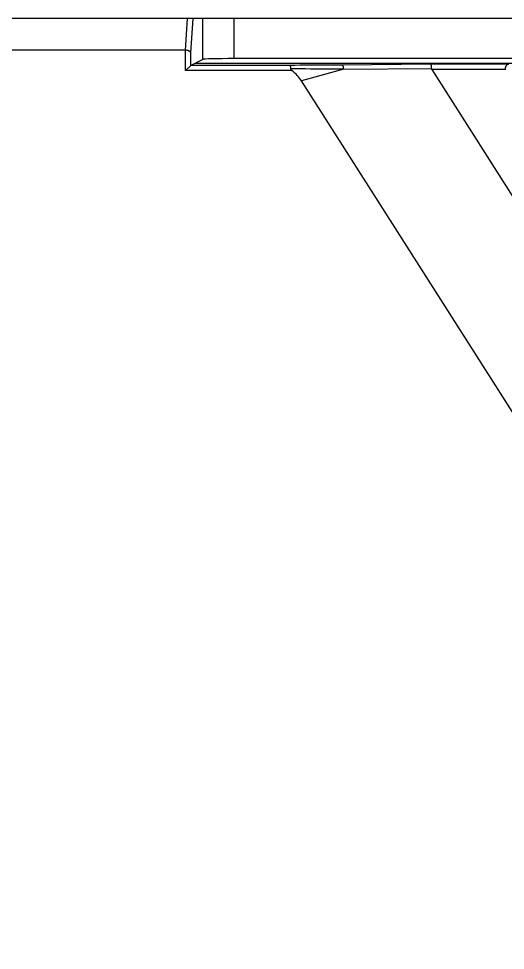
# Model space of a CAD drawing. Header units: millimetres. Extents: x 620 to 19791, y 2539 to 6969.
# Drawn here: x 14393.4 to 14439.6, y 5398.1 to 5486.6 of the extents above; entities that cross this region are included whole.
import ezdxf

# ---------------------------------------------------------------- set-up
doc = ezdxf.new("R2010")
doc.units = ezdxf.units.MM

# ---------------------------------------------------------------- blocks, each defined once
blk = doc.blocks.new('DTGFH')
at = {"color": 7, "linetype": 'Continuous'}
for p, q in [((9401.048, 4441.2), (8801.048, 4441.2)), ((9183.313, 4438.2), (9183.523, 4441.2)), ((9183.823, 4437.95), (9184.05, 4441.2)), ((9184.96, 4437.329), (9184.96, 4441.2)), ((9187.955, 4437.403), (9187.955, 4441.2)), ((9183.313, 4438.2), (9164.279, 4438.2)), ((9183.324, 4436.261), (9183.324, 4438.2)), ((9183.823, 4436.761), (9183.823, 4437.95)), ((9183.823, 4436.761), (9183.324, 4436.261)), ((9184.96, 4437.329), (9183.824, 4436.761)), ((9193.247, 4436.761), (9183.824, 4436.761)), ((9218.89, 4436.953), (9184.207, 4436.953)), ((9215.141, 4437.403), (9187.955, 4437.403)), ((9206.6, 4436.866), (9198.207, 4436.798)), ((9214.037, 4436.866), (9206.6, 4436.866)), ((9193.43, 4436.261), (9183.324, 4436.261)), ((9198.352, 4436.39), (9194.336, 4435.308)), ((9198.352, 4436.39), (9206.674, 4436.457)), ((9213.704, 4436.366), (9206.705, 4436.366)), ((9206.705, 4436.366), (9398.654, 4135.066)), ((9382.477, 4139.987), (9194.336, 4435.308))]:
    blk.add_line(p, q, dxfattribs=at)
for centre, major_axis, ratio, start_param, end_param in [((9183.298, 4437.575), (0.044, 0.624), 0.799298, 0.034841, 0.055795), ((9183.825, 4436.261), (0, 0.5), 0.052408, 0.02618, 0.05236), ((9187.955, 4437.324), (3, 0), 0.026186, 1.570796, 3.089233), ((9171.108, 4428.2), (-23.565, -6.351), 0.327795, -3.039123, -2.892178), ((9208.335, 4436.366), (1.661, -0.105), 0.294337, -3.113547, -2.930038)]:
    blk.add_ellipse(centre, major_axis=major_axis, ratio=ratio, start_param=start_param, end_param=end_param, dxfattribs=at)
for points, knots in [([(9183.823, 4437.95), (9183.822, 4437.958), (9183.819, 4437.973), (9183.811, 4437.996), (9183.798, 4438.018), (9183.775, 4438.048), (9183.736, 4438.084), (9183.675, 4438.121), (9183.602, 4438.153), (9183.516, 4438.177), (9183.423, 4438.194), (9183.357, 4438.199), (9183.324, 4438.2)], [0, 0, 0, 0, 0.038468, 0.078574, 0.121071, 0.166595, 0.268413, 0.386471, 0.521096, 0.670798, 0.832163, 1, 1, 1, 1]), ([(9198.207, 4436.798), (9197.796, 4436.795), (9196.143, 4436.782), (9194.489, 4436.77), (9193.247, 4436.761)], [0, 0, 0, 0, 0.248822, 1, 1, 1, 1]), ([(9193.247, 4436.761), (9193.249, 4436.761), (9193.251, 4436.759), (9193.254, 4436.756), (9193.258, 4436.752), (9193.262, 4436.745), (9193.266, 4436.735), (9193.271, 4436.721), (9193.275, 4436.706), (9193.279, 4436.687), (9193.285, 4436.659), (9193.291, 4436.617), (9193.297, 4436.562), (9193.303, 4436.499), (9193.305, 4436.456), (9193.306, 4436.433)], [0, 0, 0, 0, 0.015683, 0.025263, 0.036303, 0.06326, 0.09717, 0.138213, 0.186375, 0.241514, 0.303428, 0.446408, 0.612537, 0.798411, 1, 1, 1, 1]), ([(9198.352, 4436.39), (9198.35, 4436.417), (9198.345, 4436.471), (9198.334, 4436.547), (9198.32, 4436.616), (9198.304, 4436.668), (9198.291, 4436.704), (9198.28, 4436.728), (9198.269, 4436.748), (9198.257, 4436.765), (9198.245, 4436.779), (9198.233, 4436.789), (9198.221, 4436.796), (9198.212, 4436.798), (9198.207, 4436.798)], [0, 0, 0, 0, 0.181895, 0.353814, 0.511354, 0.650824, 0.712868, 0.769421, 0.820355, 0.865671, 0.905581, 0.940591, 0.971598, 1, 1, 1, 1]), ([(9206.6, 4436.866), (9206.603, 4436.865), (9206.606, 4436.864), (9206.61, 4436.86), (9206.615, 4436.855), (9206.62, 4436.846), (9206.626, 4436.832), (9206.632, 4436.815), (9206.637, 4436.795), (9206.643, 4436.772), (9206.65, 4436.736), (9206.658, 4436.684), (9206.665, 4436.614), (9206.671, 4436.538), (9206.673, 4436.485), (9206.674, 4436.457)], [0, 0, 0, 0, 0.016551, 0.026538, 0.037992, 0.065827, 0.100718, 0.142844, 0.192139, 0.248419, 0.311386, 0.455854, 0.62189, 0.804989, 1, 1, 1, 1]), ([(9214.037, 4436.866), (9214.015, 4436.865), (9213.969, 4436.858), (9213.903, 4436.833), (9213.841, 4436.793), (9213.795, 4436.747), (9213.762, 4436.702), (9213.732, 4436.649), (9213.703, 4436.573), (9213.689, 4436.472), (9213.696, 4436.401), (9213.704, 4436.366)], [0, 0, 0, 0, 0.098793, 0.200838, 0.308654, 0.424788, 0.486837, 0.551839, 0.69107, 0.841979, 1, 1, 1, 1]), ([(9198.352, 4436.39), (9197.933, 4436.393), (9196.252, 4436.407), (9194.57, 4436.422), (9193.306, 4436.433)], [0, 0, 0, 0, 0.248754, 1, 1, 1, 1]), ([(9193.306, 4436.433), (9193.307, 4436.424), (9193.31, 4436.407), (9193.319, 4436.382), (9193.333, 4436.358), (9193.355, 4436.329), (9193.387, 4436.296), (9193.415, 4436.272), (9193.43, 4436.261)], [0, 0, 0, 0, 0.120488, 0.243385, 0.367992, 0.493671, 0.746434, 1, 1, 1, 1])]:
    blk.add_open_spline(points, degree=3, knots=knots, dxfattribs=at)
blk = doc.blocks.new('*U116')
blk.add_blockref('DTGFH', (-9101.048, -4276.2))
blk = doc.blocks.new('*U117')
at = {"color": 0, "linetype": 'ByBlock', "lineweight": -2, "transparency": 16777216}
blk.add_blockref('*U116', (0, 1350), dxfattribs=at)

msp = doc.modelspace()

# ---------------------------------------------------------------- block references
msp.add_blockref('*U117', (14326.96016, 3971.56341))

doc.saveas('drawing.dxf')
